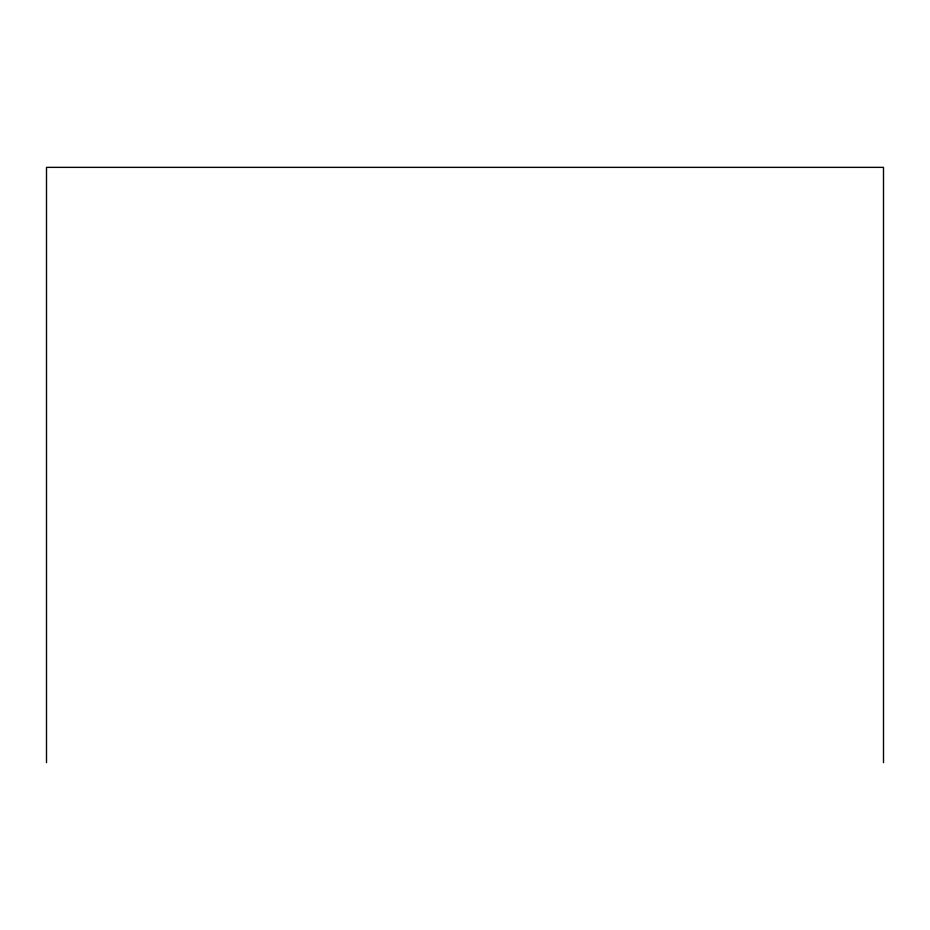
<?xml version="1.0" encoding="UTF-8"?>
<svg xmlns="http://www.w3.org/2000/svg" width="930" height="930" viewBox="0 0 930 930"><rect width="100%" height="100%" fill="white"/><g stroke="black" fill="none" stroke-linecap="round" stroke-linejoin="round"><path stroke-width="1.4" d="M883.5 762.635L883.5 167.365L46.5 167.365L46.5 762.635"/></g></svg>
